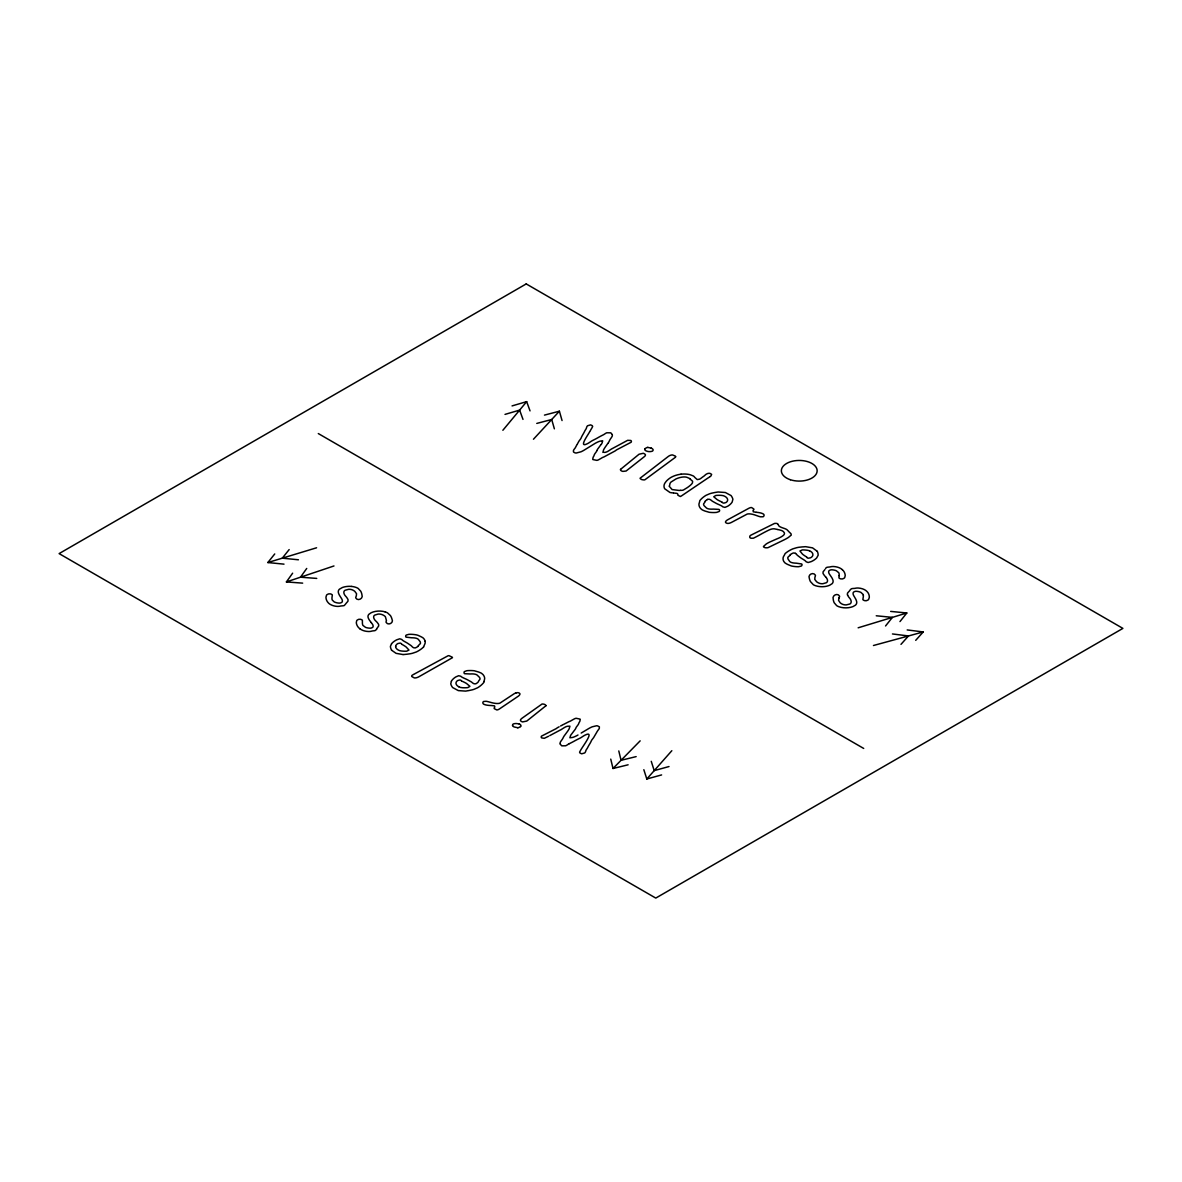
<?xml version="1.0" encoding="UTF-8"?>
<svg xmlns="http://www.w3.org/2000/svg" width="1182" height="1182" viewBox="0 0 1182 1182"><rect width="100%" height="100%" fill="white"/><g stroke="black" fill="none" stroke-linecap="round" stroke-linejoin="round"><path stroke-width="1.5" d="M602.894 452.425L603.603 449.795A67.876 39.198 0 0 1 605.273 447.062L607.755 443.531M839.117 575.604L838.954 577.806A1.906 1.093 0 0 0 839.161 578.101L839.53 578.367A3.649 2.113 0 0 0 840.904 578.914L842.53 578.929A14.465 8.348 0 0 0 843.756 578.382A3.487 2.009 0 0 0 844.672 577.673L845.204 575.693A22.133 12.78 0 0 0 844.908 573.728A20.316 11.731 0 0 0 843.357 570.729L842.323 569.606M483.97 681.6L484.147 680.802A17.095 9.87 0 0 1 484.398 679.99L484.664 678.483A15.927 9.19 0 0 0 482.965 674.523L481.488 673.267A20.064 11.584 0 0 0 478.296 671.923L474.322 670.77A20.759 11.983 0 0 0 469.564 670.549A13.534 7.816 0 0 0 466.801 670.726L464.482 671.583A3.044 1.758 0 0 0 464.038 672.233L464.098 673.119A2.689 1.551 0 0 0 464.644 673.696L470.155 673.976A18.099 10.446 0 0 1 472.49 673.917A8.422 4.861 0 0 1 474.75 674.139A4.95 2.852 0 0 1 476.715 674.804L477.07 675.04A9.589 5.526 0 0 1 477.498 675.41L479.301 677.183A14.45 8.348 0 0 1 479.685 677.626L480.069 678.837A6.368 3.679 0 0 1 479.656 679.694L479.493 679.931A2.157 1.256 0 0 0 479.079 680.404A2.201 1.271 0 0 1 478.828 680.743L478.71 680.876A20.301 11.717 0 0 1 478.267 681.837A5.349 3.088 0 0 1 477.823 682.398A14.391 8.304 0 0 1 476.183 683.58L475.888 683.772A7.535 4.359 0 0 1 474.706 683.817A1.625 0.931 0 0 1 473.834 683.654L473.568 683.536A9.692 5.6 0 0 1 472.106 682.516A9.692 5.6 0 0 0 470.628 681.512L468.028 680.078A29.476 17.021 0 0 0 465.028 678.631A29.432 16.991 0 0 1 462.029 677.183A6.058 3.502 0 0 1 461.143 676.577A3.413 1.965 0 0 0 460.773 676.237L458.66 675.72L455.942 676.858A20.197 11.672 0 0 0 453.474 678.675A23.418 13.519 0 0 0 451.627 680.773A2.586 1.492 0 0 0 451.45 681.128L451.421 681.216M376.63 629.105A17.095 9.87 0 0 1 376.777 628.78L377.028 628.322A6.25 3.605 0 0 1 377.398 627.731L377.812 627.184A29.993 17.316 0 0 0 378.698 625.913L378.624 624.495A7.107 4.107 0 0 0 378.24 623.83L377.206 622.426A9.293 5.363 0 0 0 376.895 622.087L375.182 620.387A17.021 9.825 0 0 1 373.926 618.378L373.704 617.595A8.629 4.979 0 0 1 373.748 616.354L373.94 615.896A3.856 2.231 0 0 1 374.753 615.113L378.033 614.093A5.437 3.132 0 0 1 380.501 614.182A6.708 3.871 0 0 1 382.702 614.876A10.254 5.91 0 0 1 384.357 615.822A15.263 8.821 0 0 1 385.362 616.664L386.455 620.535A6.073 3.502 0 0 0 386.263 621.023L386.174 621.392A6.575 3.797 0 0 0 386.115 622.397C388.169 625.928 394.212 622.884 391.922 618.925A31.471 18.173 0 0 0 390.429 615.586L387.533 612.882A10.047 5.792 0 0 0 385.11 611.877M602.465 441.551L602.687 440.827L600.988 441.004A7.624 4.403 0 0 0 598.535 441.684A32.49 18.764 0 0 0 595.078 443.398L584.011 450.224A30.747 17.76 0 0 1 580.983 451.79L576.284 453.016A3.014 1.743 0 0 1 574.94 452.824L573.462 451.997L573.477 450.386A20.124 11.613 0 0 1 574.644 448.672A17.833 10.298 0 0 0 575.132 448.037L575.678 447.092A82.843 47.827 0 0 1 576.358 445.777L576.919 444.772M602.421 441.699L602.318 442.053A8.451 4.876 0 0 0 602.185 442.703L601.594 443.915A4.861 2.807 0 0 1 601.106 444.491M707.442 499.484L707.752 499.292A7.535 4.359 0 0 1 708.934 499.262A1.625 0.931 0 0 1 709.806 499.425L710.072 499.543A9.766 5.644 0 0 1 711.534 500.547A9.707 5.6 0 0 0 712.997 501.567L715.598 503.015A29.461 17.006 0 0 0 718.582 504.463A29.772 17.183 0 0 1 721.581 505.911A5.895 3.398 0 0 1 722.453 506.531A3.709 2.142 0 0 0 722.763 506.812L724.935 507.388L727.654 506.251A20.227 11.672 0 0 0 730.136 504.433A23.345 13.475 0 0 0 731.983 502.35A2.571 1.492 0 0 0 732.175 501.981L732.884 499.306A21.025 12.13 0 0 0 732.323 497.681A26.181 15.115 0 0 0 731.037 495.553L725.364 492.51L718.154 491.993A12.189 7.033 0 0 0 716.366 492.273A4.964 2.866 0 0 1 715.376 492.406L711.682 493.175A29.255 16.888 0 0 0 709.658 493.766L706.023 495.317A32.963 19.03 0 0 0 700.261 500.089A3.93 2.275 0 0 0 699.803 500.754A9.752 5.629 0 0 0 699.655 501.463L699.493 502.158A18.306 10.579 0 0 1 699.227 503.074A8.954 5.171 0 0 0 699.035 503.68L698.946 504.566A15.957 9.205 0 0 0 700.63 508.526L702.093 509.782A20.05 11.569 0 0 0 705.285 511.141L709.244 512.294A17.597 10.15 0 0 0 710.618 512.427A22.384 12.928 0 0 0 714.002 512.545A13.49 7.786 0 0 0 716.765 512.353L719.099 511.51A3.044 1.758 0 0 0 719.543 510.86A3.516 2.024 0 0 0 719.543 510.136L719.483 509.974A2.689 1.551 0 0 0 718.937 509.398L713.426 509.102A18.099 10.446 0 0 1 711.091 509.147A8.51 4.92 0 0 1 708.845 508.94A4.964 2.866 0 0 1 706.88 508.26L706.614 508.097A9.722 5.614 0 0 1 706.097 507.654L704.398 505.985A17.08 9.855 0 0 1 703.925 505.438L703.541 504.226A6.324 3.649 0 0 1 703.955 503.369A2.128 1.226 0 0 1 704.25 503.015A3.073 1.773 0 0 0 704.546 502.66A2.172 1.256 0 0 1 704.797 502.32L704.945 502.055A19.902 11.495 0 0 1 705.373 501.227M451.391 681.305L450.756 683.802A23.773 13.726 0 0 0 452.647 687.555L458.306 690.598L465.531 691.101A11.923 6.885 0 0 0 467.304 690.805A4.905 2.837 0 0 1 468.294 690.672L471.987 689.904A29.358 16.947 0 0 0 474.012 689.313L477.631 687.747A32.948 19.015 0 0 0 483.364 682.974A3.901 2.261 0 0 0 483.837 682.295A9.382 5.422 0 0 0 483.97 681.6M351.512 586.42A12.825 7.402 0 0 0 346.223 586.567A12.899 7.447 0 0 0 342.322 587.543L339.456 589.168A8.318 4.802 0 0 0 338.348 591.089A12.455 7.195 0 0 0 338.54 593.201A30.895 17.833 0 0 0 339.544 595.418L340.948 597.634A29.432 16.991 0 0 1 342.086 599.599A10.594 6.117 0 0 1 342.352 601.387L342.219 601.815A2.911 1.684 0 0 1 341.716 602.377L340.815 602.835A2.733 1.581 0 0 1 339.648 603.086L338.835 603.086A9.101 5.26 0 0 1 334.21 601.904L332.305 600.072A7.21 4.167 0 0 1 332.039 599.259A19.666 11.347 0 0 1 332.039 597.22L332.319 595.019A1.862 1.079 0 0 0 332.112 594.723L331.758 594.457A3.664 2.113 0 0 0 330.413 593.881L328.773 593.852A14.494 8.363 0 0 0 327.532 594.369A3.443 1.98 0 0 0 326.587 595.078L325.981 597.043A22.266 12.854 0 0 0 326.202 599.008A20.345 11.746 0 0 0 327.636 602.037L328.626 603.175A11.524 6.649 0 0 0 330.797 604.682A11.347 6.56 0 0 0 337.225 606.396L338.022 606.381A5.954 3.443 0 0 0 340.298 606.1A6.058 3.502 0 0 1 340.889 605.982A2.187 1.256 0 0 1 341.539 605.938A7.949 4.595 0 0 1 342.839 605.819L343.799 605.657A4.255 2.453 0 0 0 344.361 605.465L346.031 603.485A6.279 3.62 0 0 1 346.459 602.909L346.828 602.51A29.269 16.888 0 0 0 347.966 601.15L348.04 599.732A5.747 3.324 0 0 0 347.789 599.141L346.902 597.693A12.012 6.944 0 0 0 346.636 597.309L345.055 595.506A17.257 9.958 0 0 1 344.006 593.453L343.888 592.921A8.821 5.097 0 0 1 344.036 591.428L344.287 590.985A3.856 2.231 0 0 1 345.188 590.232L348.572 589.33A5.437 3.147 0 0 1 351.024 589.493A6.752 3.901 0 0 1 353.152 590.261A10.357 5.984 0 0 1 354.881 591.443L356.55 593.733L356.284 596.053A5.526 3.191 0 0 0 356.033 596.541L355.93 596.851A6.575 3.797 0 0 0 355.738 597.9C357.599 601.535 363.716 598.653 361.914 594.649A31.648 18.277 0 0 0 360.776 591.266L358.19 588.459A10.003 5.777 0 0 0 355.871 587.365A12.899 7.447 0 0 0 351.615 586.435M391.493 643.939L390.415 646.347A23.832 13.756 0 0 0 391.597 650.189M839.25 597.457L839.353 597.206A6.59 3.812 0 0 0 839.575 596.201C837.802 592.522 831.655 595.344 833.236 599.348A31.751 18.321 0 0 0 834.197 602.761L836.649 605.612A10.032 5.792 0 0 0 838.91 606.735A12.899 7.447 0 0 0 852.946 606.602L855.413 605.199A8.333 4.802 0 0 0 856.625 603.308A12.367 7.136 0 0 0 856.536 601.18A30.88 17.833 0 0 0 855.65 598.949L854.35 596.718A29.314 16.917 0 0 1 853.301 594.738A10.564 6.102 0 0 1 853.138 592.936L853.286 592.507A2.911 1.684 0 0 1 853.818 591.96L854.734 591.517A2.719 1.566 0 0 1 855.916 591.281L856.728 591.31A9.131 5.275 0 0 1 860.88 592.374L863.111 594.428A7.181 4.152 0 0 1 863.318 595.24M596.969 450.357L596.984 450.312A22.857 13.194 0 0 1 598.506 447.993L600.929 444.639M376.585 629.179L375.566 630.346A4.211 2.423 0 0 1 375.034 630.567L374.251 630.76A7.831 4.521 0 0 0 372.803 630.922A2.246 1.3 0 0 0 372.167 630.996A6.338 3.649 0 0 0 371.576 631.144A5.969 3.443 0 0 1 369.345 631.498L368.548 631.513A11.392 6.575 0 0 1 359.919 628.794M838.939 598.048L838.555 600.353L840.107 602.672A10.298 5.94 0 0 0 841.776 603.884A6.664 3.842 0 0 0 843.874 604.682A5.408 3.118 0 0 0 846.312 604.889L849.74 604.046A3.871 2.231 0 0 0 850.671 603.308L850.937 602.864A8.865 5.112 0 0 0 851.158 601.372L851.07 600.84A17.242 9.958 0 0 0 850.139 598.772L848.691 596.999A12.027 6.944 0 0 1 848.395 596.555L847.627 595.196M795.545 553.442A9.663 5.57 0 0 1 796.712 554.565A9.692 5.6 0 0 0 797.894 555.703L800.066 557.357A29.639 17.109 0 0 0 802.637 559.056A29.432 16.991 0 0 1 805.193 560.756A5.585 3.221 0 0 1 805.577 561.066A6.309 3.649 0 0 1 805.888 561.45A3.709 2.142 0 0 0 806.124 561.76L808.119 562.514L811.103 561.642A20.153 11.643 0 0 0 814.043 560.076A23.404 13.519 0 0 0 816.437 558.17A2.615 1.507 0 0 0 816.718 557.83L818.136 555.259A23.743 13.711 0 0 0 817.294 551.388M391.523 643.894L391.597 643.732A2.512 1.448 0 0 1 391.848 643.377A23.359 13.49 0 0 1 394.079 641.412A20.301 11.717 0 0 1 396.871 639.758L399.782 638.797L401.777 639.447A3.383 1.95 0 0 1 402.087 639.802A5.91 3.413 0 0 0 402.84 640.467A29.594 17.08 0 0 0 405.574 642.092A29.255 16.888 0 0 1 408.278 643.717L410.612 645.298A9.737 5.614 0 0 1 411.883 646.391A9.737 5.629 0 0 0 413.153 647.485L413.39 647.633A1.625 0.931 0 0 0 414.232 647.839A7.565 4.373 0 0 0 415.399 647.884L415.754 647.706A11.096 6.412 0 0 0 418.339 646.081M825.524 568.439L826.499 567.523A4.27 2.467 0 0 1 827.045 567.316L828.006 567.138A7.846 4.536 0 0 0 829.306 567.005A2.098 1.212 0 0 0 829.882 566.961A6.043 3.487 0 0 0 830.547 566.813A5.94 3.428 0 0 1 832.793 566.518L833.606 566.518A11.392 6.575 0 0 1 842.264 569.635M577.318 444.107L578.619 441.758A9.766 5.644 0 0 1 579.165 440.871L580.554 438.995A9.441 5.452 0 0 0 581.13 437.975A56.411 32.564 0 0 1 582.829 434.621A99.51 57.445 0 0 0 584.676 431.223A20.449 11.805 0 0 1 585.533 429.746A20.98 12.115 0 0 0 586.375 428.253A21.306 12.293 0 0 0 586.538 427.648A8.067 4.654 0 0 1 586.789 426.879L587.144 426.274A3.753 2.172 0 0 1 587.572 425.756L590.542 424.885L592.108 425.564A8.895 5.142 0 0 1 592.433 425.963L592.67 426.436A45.064 26.019 0 0 1 592.019 427.766L590.069 431.061M589.7 431.681C588.075 434.932 578.22 448.229 587.232 443.782A20.729 11.968 0 0 0 589.478 442.482L591.34 441.226A19.104 11.022 0 0 1 593.379 440.103A84.941 49.038 0 0 0 598.225 437.532A82.444 47.605 0 0 1 603.071 434.946A12.559 7.255 0 0 0 604.815 433.897A11.909 6.87 0 0 1 606.735 432.789L610.725 432.819A10.608 6.117 0 0 1 611.582 433.705A21.379 12.337 0 0 1 612.143 434.444M302.666 583.14L286.399 581.928L292.634 573.181M306.729 568.453L300.479 577.2L316.746 578.412M607.947 443.28L608.582 442.393A36.583 21.128 0 0 0 609.38 440.871A35.076 20.242 0 0 1 610.193 439.335L610.68 438.596A35.165 20.301 0 0 1 610.976 438.182A21.04 12.145 0 0 0 611.67 437.118A9.471 5.467 0 0 0 612.173 436.217A8.466 4.891 0 0 0 612.32 434.887M885.554 625.972L892.41 617.373L876.246 615.778M899.96 621.584L906.83 612.985L890.667 611.404M284.005 564.154L267.841 562.543L274.741 553.944M289.162 549.586L282.276 558.17L298.425 559.78M753.614 509.826L753.614 509.826A3.797 2.187 0 0 0 753.835 508.999L751.634 507.58A2.246 1.3 0 0 0 750.437 507.654A7.772 4.492 0 0 0 748.871 508.275L727.698 519.77A8.496 4.905 0 0 0 726.147 520.922L725.896 521.203A4.817 2.778 0 0 0 725.526 521.897L725.512 522.03A1.862 1.079 0 0 0 725.615 522.429L725.97 522.799A3.324 1.921 0 0 0 726.472 523.094L727.004 523.286A2.054 1.182 0 0 0 727.551 523.39A2.94 1.699 0 0 0 729.043 523.286A6.796 3.93 0 0 0 730.284 522.917A10.121 5.836 0 0 0 731.702 522.281L747.172 514.081A4.196 2.423 0 0 1 748.767 513.875A8.422 4.861 0 0 1 750.88 513.993L752.166 514.229A18.454 10.653 0 0 1 755.52 515.189L758.43 516.224A12.943 7.461 0 0 0 760.587 516.815L763.084 516.756A2.822 1.625 0 0 0 763.631 516.342L763.956 515.81A4.92 2.837 0 0 0 764.06 515.189L763.927 514.628A2.512 1.448 0 0 0 763.336 514.022A7.58 4.373 0 0 0 760.75 512.988A14.878 8.599 0 0 0 757.839 512.456A12.588 7.269 0 0 0 756.303 512.294M753.525 509.944L753.318 510.196A6.294 3.635 0 0 0 753.023 510.594L753.318 511.791L756.007 512.264M502.867 430.278L526.67 401.629L530.038 410.893M643.835 769.689L646.805 778.997L671.834 750.703M900.979 644.367L908.485 635.946L892.454 633.951M915.71 640.348L923.216 631.942L907.185 629.932M533.451 439.231L559.396 411.203L562.056 420.556M610.754 759.11L613.015 768.492L640.156 740.848M709.761 476.848L709.185 477.233A22.783 13.15 0 0 1 708.328 477.779A20.257 11.687 0 0 0 707.471 478.326L681.866 495.642A17.154 9.899 0 0 1 680.374 496.529L677.862 495.228A4.403 2.541 0 0 1 677.862 494.8A2.63 1.522 0 0 0 677.833 494.416A7.21 4.152 0 0 0 677.655 493.987A1.596 0.916 0 0 0 676.828 493.382L673.666 492.997M581.189 733.062L588.769 728.526A29.639 17.109 0 0 1 592.256 726.797L596.555 725.778A2.985 1.729 0 0 1 597.575 725.896L599.363 726.827L599.304 728.422A20.168 11.643 0 0 1 598.092 730.136L597.043 731.717A83.759 48.359 0 0 1 596.511 732.692L593.97 737.021A9.87 5.703 0 0 1 593.408 737.908L591.975 739.769A9.574 5.526 0 0 0 591.369 740.774A56.5 32.608 0 0 1 589.611 744.113A98.845 57.061 0 0 0 587.69 747.512A20.463 11.82 0 0 1 586.804 748.989A20.7 11.953 0 0 0 585.917 750.467L585.829 750.733A18.572 10.727 0 0 0 585.725 751.161A7.89 4.551 0 0 1 585.474 751.841L585.149 752.373A3.753 2.172 0 0 1 584.662 752.964L581.677 753.806L580.126 753.111A8.924 5.156 0 0 1 579.801 752.712L579.579 752.18A44.502 25.694 0 0 1 580.273 750.91C581.943 747.231 595.403 730.21 585.415 734.938A20.833 12.027 0 0 0 583.125 736.223L581.249 737.465A18.676 10.786 0 0 1 579.18 738.573A84.129 48.58 0 0 0 574.275 741.114A83.301 48.093 0 0 1 569.369 743.641M577.983 734.997L577.555 735.263A32.756 18.912 0 0 1 574.053 736.947A7.55 4.359 0 0 1 572.118 737.524L569.887 737.775L570.271 736.549A8.658 5.009 0 0 0 570.418 735.898L571.098 734.613A5.762 3.324 0 0 1 571.6 734.081L574.201 730.624A22.709 13.105 0 0 0 575.782 728.319A6.206 3.576 0 0 0 575.974 727.861A5.009 2.896 0 0 1 576.122 727.403L577.762 725.216A18.336 10.579 0 0 0 578.397 724.27A10.919 6.294 0 0 0 578.781 723.354A10.697 6.176 0 0 1 579.535 721.907A18.587 10.727 0 0 0 579.874 721.212L580.244 719.424A1.906 1.093 0 0 0 580.022 719.099L576.122 718.272A7.24 4.181 0 0 0 574.644 718.73L572.354 719.986A55.643 32.121 0 0 1 570.876 720.828A7.58 4.373 0 0 1 569.547 721.448A7.816 4.521 0 0 0 568.217 722.054L563.001 724.729M413.419 674.523L412.193 675.247A2.778 1.596 0 0 0 411.75 675.779L411.705 676.296A1.936 1.123 0 0 0 411.897 676.592L414.232 677.877A2.068 1.197 0 0 0 415.045 677.936A4.669 2.704 0 0 0 416.655 677.67L417.187 677.508A9.914 5.733 0 0 0 419.078 676.651L452.44 657.709A3.206 1.847 0 0 0 452.248 657.192L448.997 655.67A2.157 1.241 0 0 0 447.993 655.803L413.833 674.301M559.116 726.797L557.904 727.462A38.341 22.133 0 0 0 557.21 727.861L556.648 728.289A5.57 3.221 0 0 1 556.249 728.6L541.563 736.105A3.664 2.113 0 0 0 541.193 737.036L541.4 737.612A1.655 0.96 0 0 0 541.799 737.923L544.311 738.307L548.596 736.238M560.563 725.999L562.159 725.142M549.793 735.603L560.312 730.018A7.52 4.344 0 0 0 561.775 729.22L563.386 728.171A35.519 20.508 0 0 1 565.085 727.166A6.486 3.753 0 0 1 566.976 726.398A2.586 1.492 0 0 1 568.128 726.221L569.931 726.176L569.163 728.792A67.729 39.095 0 0 1 567.434 731.525L564.021 736.164A37.307 21.542 0 0 0 563.193 737.686A34.588 19.976 0 0 1 562.351 739.208L561.952 739.799A33.672 19.444 0 0 1 561.539 740.346A21.394 12.352 0 0 0 560.815 741.409A9.397 5.422 0 0 0 560.298 742.311A8.377 4.831 0 0 0 560.12 743.641L560.194 743.936M286.399 581.928L333.974 565.956M858.147 627.805L906.83 612.985M267.841 562.543L316.584 547.783M512.057 405.914L526.67 401.629M505.01 414.394L519.622 410.11L522.991 419.388M669.012 766.542L654.207 770.62L651.252 761.311M646.805 778.997L661.61 774.919M873.454 645.505L923.216 631.942M544.459 415.118L559.396 411.203M536.776 423.422L551.713 419.507L554.373 428.844M636.152 756.613L621.052 760.307L618.792 750.939M613.015 768.492L628.115 764.798M647.795 447.417L651.267 448.126M517.76 727.743L514.318 727.004A4.3 2.482 0 0 1 512.53 725.497M680.463 490.367L680.049 490.382A8.481 4.891 0 0 0 679.148 490.456L672.13 489.57L669.145 486.171A8.274 4.772 0 0 0 669.588 485.433L669.721 485.034A6.885 3.974 0 0 0 669.795 484.487A5.127 2.955 0 0 1 669.869 483.926A7.757 4.477 0 0 1 670.371 482.832L670.49 482.655A8.496 4.905 0 0 1 671.021 482.049L675.912 478.976A20.419 11.79 0 0 1 679.916 477.558L681.526 477.203A10.431 6.013 0 0 1 684.245 476.967L684.777 476.967A5.511 3.177 0 0 1 686.801 477.277L689.224 478.311A3.265 1.876 0 0 1 689.889 478.769M403.165 654.547L403.653 654.518A11.539 6.664 0 0 0 404.48 654.459A13.297 7.668 0 0 0 405.559 654.34A4.817 2.778 0 0 1 406.578 654.267L410.39 653.735A29.181 16.858 0 0 0 412.518 653.262L416.404 651.932A32.889 18.986 0 0 0 422.993 647.544A3.915 2.261 0 0 0 423.584 646.909M402.959 654.547L396.073 653.336L391.567 650.189M604.15 452.381L604.696 452.366A2.571 1.492 0 0 0 605.849 452.174A6.59 3.797 0 0 0 607.725 451.406A36.465 21.054 0 0 0 609.395 450.372L610.991 449.323A7.535 4.344 0 0 1 612.424 448.51L627.642 440.325L630.76 440.472A1.655 0.96 0 0 1 631.173 440.783L631.395 441.344A3.679 2.128 0 0 1 631.055 442.29L616.531 449.899A5.733 3.31 0 0 0 616.147 450.194L615.379 450.77A46.379 26.787 0 0 1 614.625 451.214L604.711 456.533A7.964 4.595 0 0 1 603.381 457.153A7.609 4.403 0 0 0 602.066 457.774A53.796 31.057 0 0 0 600.604 458.646L598.358 459.901A7.166 4.137 0 0 1 596.88 460.374L592.965 459.576A1.921 1.108 0 0 1 592.729 459.251L593.068 457.464A18.661 10.771 0 0 1 593.394 456.754A10.712 6.176 0 0 0 594.118 455.321A10.874 6.279 0 0 1 594.487 454.39A18.173 10.49 0 0 1 595.093 453.445L596.674 451.243A4.905 2.837 0 0 0 596.792 450.844M680.684 490.353L681.925 490.338A3.59 2.068 0 0 0 683.506 489.954L687.274 487.634A34.825 20.109 0 0 0 687.835 487.25L688.988 486.393A30.481 17.597 0 0 0 690.982 484.709A15.942 9.205 0 0 0 692.445 482.921L692.622 481.429A4.255 2.453 0 0 0 692.268 480.941A13.357 7.713 0 0 1 691.839 480.513A5.969 3.443 0 0 0 691.396 480.202A2.142 1.241 0 0 1 691.012 479.848L690.643 479.493A13.8 7.964 0 0 1 690.377 479.212A5.836 3.369 0 0 0 689.904 478.769M673.193 492.938L671.775 492.776A11.347 6.545 0 0 1 669.972 492.48L664.698 488.772A15.07 8.702 0 0 1 664.121 485.078A18.144 10.475 0 0 1 664.845 483.202L666.175 481.37A30.555 17.641 0 0 1 670.091 477.986A19.651 11.347 0 0 1 673.666 476.124A22.015 12.707 0 0 1 675.779 475.341L677.256 474.928A18.291 10.564 0 0 1 681.039 474.204M777.756 529.536L778.184 529.639A28.619 16.533 0 0 1 780.711 530.245A6.59 3.797 0 0 1 782.647 531.073A8.289 4.787 0 0 1 783.415 531.619L784.316 532.801A5.629 3.251 0 0 1 784.213 534.323A7.432 4.3 0 0 1 782.942 535.712A19.296 11.14 0 0 1 781.08 536.938A31.175 17.996 0 0 1 776.692 538.962L770.029 541.917A31.353 18.099 0 0 0 766.246 543.971L763.513 546.424A1.995 1.152 0 0 0 763.675 547.015L765.005 547.68A6.028 3.487 0 0 0 766.364 547.798A4.595 2.659 0 0 0 767.576 547.724A4.078 2.364 0 0 0 768.064 547.635L784.006 539.908A43.335 25.014 0 0 0 788.497 537.382L791.26 535.062L790.95 533.629A7.949 4.595 0 0 1 789.931 532.698L789.325 532.151A8.54 4.935 0 0 1 788.749 531.531L787.168 529.891A5.747 3.324 0 0 0 786.769 529.58A7.89 4.565 0 0 0 785.262 528.797A20.02 11.554 0 0 0 783.371 528.132A26.964 15.573 0 0 1 781.302 527.364A9.353 5.408 0 0 1 779.544 526.448A4.107 2.364 0 0 1 778.746 525.695A17.981 10.387 0 0 1 778.347 524.882L778.17 524.542M809.448 550.738L807.705 550.324A19.503 11.259 0 0 0 805.031 550.014A15.248 8.806 0 0 0 802.297 549.925L799.933 551.004L802.475 554.122A33.332 19.237 0 0 0 805.06 555.998L806.7 557.077M461.586 680.98L463.462 681.866A32.845 18.956 0 0 1 466.535 683.492L469.904 686.328L467.865 687.599A15.159 8.747 0 0 1 465.147 687.776A19.533 11.273 0 0 1 462.413 687.717L460.581 687.466A8.614 4.979 0 0 1 458.66 686.683M722.069 502.143L720.163 501.212A32.638 18.838 0 0 1 717.105 499.587L713.751 496.75L715.79 495.48A14.553 8.407 0 0 1 718.154 495.317A19.503 11.259 0 0 1 721.242 495.376L723.074 495.642A8.688 5.009 0 0 1 724.98 496.41A8.51 4.92 0 0 1 727.595 499.469A7.461 4.314 0 0 1 727.285 501.183A6.575 3.797 0 0 1 725.97 502.527L723.945 503.104A1.581 0.916 0 0 1 723.148 502.971L722.97 502.897A2.334 1.345 0 0 1 722.601 502.69L722.32 502.394M461.335 680.773L461.01 680.404A2.408 1.389 0 0 0 460.64 680.197L460.463 680.123A1.566 0.901 0 0 0 459.68 680.005L457.641 680.566A6.56 3.782 0 0 0 456.341 681.925A7.506 4.329 0 0 0 456.045 683.639A8.51 4.92 0 0 0 458.675 686.683M318.298 433.558L863.702 748.442M401.703 644.205L403.417 645.209A32.845 18.971 0 0 1 406.165 647.012L408.972 650.056L406.726 651.179A14.627 8.451 0 0 1 404.347 651.208A18.971 10.948 0 0 1 400.979 650.927L399.501 650.588A8.643 4.994 0 0 1 395.601 646.421M795.545 553.442L795.323 553.294A1.61 0.931 0 0 0 794.496 553.058A7.491 4.329 0 0 0 793.329 552.984L792.959 553.146A11.081 6.398 0 0 0 790.33 554.624M401.496 643.983L401.319 643.673A2.379 1.374 0 0 0 400.92 643.377L400.58 643.23A1.566 0.901 0 0 0 399.989 643.111L397.876 643.555A6.545 3.782 0 0 0 396.325 644.825A7.461 4.314 0 0 0 395.719 646.51M806.848 557.269L807.084 557.668A2.408 1.389 0 0 0 807.38 557.904L807.542 557.993A1.566 0.901 0 0 0 808.296 558.2L810.453 557.815A6.59 3.797 0 0 0 812.108 556.604A7.491 4.329 0 0 0 812.876 554.934A8.496 4.905 0 0 0 809.374 550.709M359.86 628.824L358.501 627.524A20.227 11.672 0 0 1 356.846 624.85A22.074 12.751 0 0 1 356.314 622.604L356.713 620.624A3.502 2.024 0 0 1 357.57 619.885A14.539 8.392 0 0 1 358.767 619.309L360.392 619.294A3.679 2.128 0 0 1 361.81 619.811L362.18 620.062A1.906 1.108 0 0 1 362.386 620.314L362.401 622.559A19.592 11.303 0 0 0 362.623 624.598A7.166 4.137 0 0 0 362.948 625.396L365.489 627.332A9.101 5.26 0 0 0 369.803 628.159L370.601 628.144A2.733 1.581 0 0 0 371.754 627.864L372.596 627.376A2.911 1.684 0 0 0 373.039 626.785L373.128 626.357A10.608 6.132 0 0 0 372.67 624.584A29.048 16.77 0 0 0 371.311 622.663M681.039 474.204A15.898 9.175 0 0 1 687.259 474.189A11.776 6.796 0 0 1 690.288 474.78L693.08 475.858A4.506 2.6 0 0 1 694.056 476.538A14.287 8.244 0 0 1 694.809 477.425L697.247 479.597L699.227 479.242A5.068 2.925 0 0 0 700.409 478.68A35.563 20.537 0 0 0 701.916 477.572A35.401 20.434 0 0 1 703.438 476.479A14.598 8.437 0 0 0 704.871 475.327A14.361 8.289 0 0 1 706.289 474.159L707.649 473.524A3.546 2.039 0 0 1 708.579 473.347L709.2 473.317A2.497 1.448 0 0 1 710.087 473.421L711.623 474.351L711.017 475.844A6.087 3.516 0 0 1 710.205 476.553M371.325 622.663L369.671 620.506A30.51 17.612 0 0 1 368.429 618.319A12.396 7.166 0 0 1 368.001 616.221A8.333 4.802 0 0 1 368.932 614.271L371.163 612.734A12.913 7.461 0 0 1 385.184 611.862M826.203 577.481L824.593 575.752A10.948 6.324 0 0 1 824.327 575.398L823.307 573.876A5.718 3.31 0 0 1 823.027 573.3L823.071 571.881A29.151 16.829 0 0 1 824.046 570.64L824.445 570.167A7.314 4.226 0 0 0 824.918 569.517M817.338 551.373L812.551 547.857L805.651 546.69A11.081 6.398 0 0 0 804.824 546.734A13.15 7.594 0 0 0 803.73 546.823A4.846 2.792 0 0 1 802.711 546.867L798.855 547.281A28.974 16.725 0 0 0 796.698 547.694L792.694 548.906A32.963 19.03 0 0 0 785.72 553.087A3.974 2.305 0 0 0 785.07 553.708A9.648 5.57 0 0 0 784.745 554.388L784.346 555.156A18.218 10.52 0 0 1 783.888 555.954A8.924 5.156 0 0 0 783.533 556.53L783.208 557.402A15.927 9.19 0 0 0 783.799 561.465L784.907 562.839A20.153 11.628 0 0 0 787.7 564.464L791.29 565.956A17.553 10.136 0 0 0 792.62 566.222A22.502 12.987 0 0 0 795.929 566.636A13.49 7.786 0 0 0 798.707 566.695L801.248 566.06A3.029 1.743 0 0 0 801.854 565.469L802.031 564.582A2.689 1.551 0 0 0 801.647 563.962L796.284 563.179A18.055 10.431 0 0 1 793.964 563.016A8.481 4.905 0 0 1 791.807 562.602A4.95 2.852 0 0 1 790.049 561.76L789.768 561.494A9.825 5.674 0 0 1 789.443 561.095L788.217 559.293A17.671 10.195 0 0 1 787.892 558.717L787.833 557.476A6.353 3.664 0 0 1 788.483 556.663A2.068 1.197 0 0 1 788.867 556.338A3.191 1.847 0 0 0 789.251 556.013A2.246 1.285 0 0 1 789.591 555.703L789.739 555.584A20.33 11.746 0 0 1 790.448 554.683M425.062 641.235A16.356 9.441 0 0 0 424.19 639.122L423.141 637.955A19.045 10.993 0 0 0 419.994 636.241L418.428 635.517A10.239 5.91 0 0 0 417.896 635.281L416.581 634.911A19.976 11.539 0 0 0 411.572 634.335A13.371 7.727 0 0 0 408.809 634.35L406.327 635.044A3.029 1.743 0 0 0 405.766 635.665L405.677 636.551A2.674 1.551 0 0 0 406.106 637.157L411.543 637.778A18.291 10.549 0 0 1 413.863 637.866A8.569 4.95 0 0 1 416.064 638.221A4.964 2.866 0 0 1 417.896 639.019L418.206 639.27A9.737 5.629 0 0 1 418.561 639.654L419.95 641.427A16.755 9.678 0 0 1 420.319 641.989L420.482 643.23A6.368 3.679 0 0 1 419.92 644.057L419.699 644.279A3.354 1.936 0 0 0 419.211 644.722A2.216 1.285 0 0 1 418.886 645.047L418.709 645.239A21.32 12.308 0 0 1 418.192 646.022M425.062 641.235A15.529 8.968 0 0 1 425.121 643.156L424.574 644.633A18.203 10.52 0 0 0 424.146 645.535L423.85 646.214A9.722 5.614 0 0 1 423.57 646.909M516.179 692.859A6.856 3.96 0 0 0 515.012 693.302A9.958 5.747 0 0 0 513.727 694.026L499.897 703.157A4.211 2.423 0 0 1 498.361 703.467A8.451 4.876 0 0 1 496.233 703.467L494.903 703.32A18.38 10.608 0 0 1 491.387 702.581L488.299 701.739A13.977 8.067 0 0 0 487.161 701.473A12.071 6.959 0 0 0 486.038 701.281L483.586 701.502A2.822 1.625 0 0 0 483.113 701.945L482.891 702.492A4.905 2.837 0 0 0 482.891 703.113L483.275 703.822A2.512 1.448 0 0 0 483.837 704.221A7.594 4.388 0 0 0 486.6 705.093A14.79 8.54 0 0 0 489.599 705.432A11.746 6.782 0 0 0 491.165 705.506L494.209 705.817A1.596 0.916 0 0 1 494.652 706.156L494.741 706.984A7.136 4.122 0 0 1 494.534 707.397L494.253 707.841A3.768 2.172 0 0 0 494.239 708.624L496.706 709.894A2.216 1.285 0 0 0 497.858 709.747A7.727 4.462 0 0 0 499.306 709.037L518.174 696.272A8.481 4.891 0 0 0 519.504 695.031L519.696 694.735A4.831 2.792 0 0 0 519.932 694.011L519.917 693.878A1.876 1.079 0 0 0 519.74 693.494L519.326 693.14A3.265 1.891 0 0 0 518.765 692.874L518.204 692.726A2.039 1.182 0 0 0 517.642 692.667A2.925 1.684 0 0 0 516.179 692.859M519.09 724.152A5.112 2.955 0 0 0 513.284 723.975A3.457 1.995 0 0 0 512.604 725.482M519.341 723.975A4.063 2.349 0 0 1 520.834 725.29A2.866 1.655 0 0 1 520.627 726.605M520.42 726.531A5.363 3.088 0 0 1 517.819 727.817M569.369 743.641A12.529 7.24 0 0 0 567.596 744.69A11.894 6.87 0 0 1 565.661 745.783L561.834 745.842A10.269 5.925 0 0 1 560.844 744.837A20.729 11.968 0 0 1 560.283 744.099M839.205 597.56A6.634 3.827 0 0 1 838.939 598.048M847.627 595.181A7.624 4.403 0 0 1 847.346 594.561L847.524 593.083A29.092 16.799 0 0 1 848.602 591.872L849.031 591.414A7.151 4.122 0 0 0 849.562 590.778L849.873 590.335A18.616 10.756 0 0 0 850.08 590.025L851.321 588.828A4.196 2.423 0 0 1 851.882 588.651L852.857 588.488A8.082 4.669 0 0 0 854.172 588.4A2.172 1.256 0 0 0 854.808 588.37A6.294 3.635 0 0 0 855.413 588.252A5.969 3.443 0 0 1 857.704 588.015L858.501 588.045A11.406 6.59 0 0 1 866.879 591.399L867.869 592.537A20.36 11.746 0 0 1 869.154 595.58A22.207 12.825 0 0 1 869.272 597.56L868.578 599.51A3.502 2.024 0 0 1 867.603 600.205A13.859 8.008 0 0 1 866.317 600.707L864.943 600.692A3.709 2.142 0 0 1 863.362 600.057L863.037 599.776A1.965 1.138 0 0 1 862.875 599.51L863.215 597.279A19.695 11.362 0 0 0 863.318 595.24M826.203 577.481A17.213 9.944 0 0 1 827.311 579.52L827.459 580.037A8.835 5.097 0 0 1 827.356 581.544L827.134 581.987A3.856 2.231 0 0 1 826.262 582.756L822.908 583.701A5.437 3.147 0 0 1 820.456 583.568A6.693 3.871 0 0 1 818.299 582.815A10.269 5.925 0 0 1 816.526 581.662L814.767 579.402L814.945 577.082A5.718 3.295 0 0 0 815.181 576.58L815.284 576.225A6.516 3.768 0 0 0 815.417 575.22C813.482 571.63 807.395 574.555 809.374 578.545A31.988 18.469 0 0 0 810.438 581.574L813.334 584.706A9.988 5.762 0 0 0 815.698 585.755A12.839 7.417 0 0 0 824.8 586.538A12.913 7.461 0 0 0 829.69 585.223L832.025 583.745A8.348 4.817 0 0 0 833.074 581.81A12.426 7.166 0 0 0 832.793 579.697A30.865 17.819 0 0 0 831.714 577.496L830.222 575.294A28.885 16.681 0 0 1 828.996 573.359A10.505 6.073 0 0 1 828.671 571.571L828.789 571.128A2.911 1.684 0 0 1 829.276 570.566L830.148 570.093A2.719 1.566 0 0 1 831.315 569.827L832.113 569.827A9.116 5.26 0 0 1 836.368 570.758L838.762 572.753A7.21 4.152 0 0 1 839.057 573.566A19.547 11.288 0 0 1 839.131 575.604M777.505 529.492A5.866 3.383 0 0 1 776.781 529.3L774.195 528.812A5.644 3.251 0 0 0 771.89 529.004A8.377 4.831 0 0 0 769.896 529.639A29.816 17.213 0 0 0 768.108 530.452A150.203 86.729 0 0 0 760.765 534.323A150.217 86.729 0 0 1 753.436 538.194L751.131 538.238A2.527 1.448 0 0 1 750.186 537.84A2.674 1.537 0 0 1 749.816 537.5L749.772 536.288A5.821 3.369 0 0 1 750.747 535.254L774.077 523.67A2.423 1.404 0 0 1 775.097 523.36L776.751 523.434A1.803 1.049 0 0 1 777.416 523.715A3.162 1.832 0 0 1 777.992 524.247M705.226 501.183A11.421 6.59 0 0 1 707.486 499.513M644.929 448.599A3.443 1.98 0 0 0 646.524 451.051A5.127 2.955 0 0 0 652.434 451.125A3.443 1.995 0 0 0 653.055 449.603A4.3 2.482 0 0 0 651.238 448.155M645.195 448.672A5.334 3.088 0 0 1 647.751 447.343M545.966 705.728L526.758 721.079L522.547 721.921A7.048 4.063 0 0 1 521.528 721.508L520.671 720.872A2.97 1.714 0 0 1 520.538 719.838A5.422 3.132 0 0 1 521.218 718.922A17.7 10.224 0 0 1 522.178 718.124L542.036 704.029A4.565 2.645 0 0 1 542.996 704.044L543.306 704.073A3.487 2.009 0 0 1 544.651 704.442A4.24 2.453 0 0 1 545.271 704.782L545.685 705.137A2.541 1.463 0 0 1 545.966 705.728M620.535 469.387L620.506 469.815A2.541 1.463 0 0 0 620.801 470.406L621.244 470.761A4.285 2.467 0 0 0 621.865 471.086A3.428 1.98 0 0 0 622.929 471.382L626.091 471.027L643.776 457.109A18.321 10.579 0 0 0 644.707 456.296A5.378 3.103 0 0 0 645.357 455.38A2.955 1.699 0 0 0 645.254 454.435L644.293 453.711A7.033 4.063 0 0 0 643.259 453.297L639.078 454.213L620.535 469.387M675.616 456.695L675.572 456.828A2.778 1.61 0 0 1 675.277 457.39L644.958 479.729A2.157 1.241 0 0 1 643.998 479.936L642.048 479.67A5.422 3.132 0 0 1 641.205 479.301L640.393 478.725A3.191 1.847 0 0 1 640.068 478.237L668.111 456.592A9.766 5.629 0 0 1 669.751 455.587L670.238 455.38A4.654 2.689 0 0 1 671.76 454.981A2.068 1.197 0 0 1 672.573 454.967L675.217 456.03A1.965 1.138 0 0 1 675.483 456.311L675.616 456.695M526.226 283.916L59.1 553.604L655.774 898.084L1122.9 628.396L526.226 283.916M790.315 479.715A17.893 10.328 0 0 0 817.146 470.761A17.893 10.328 0 0 0 790.315 461.822A17.893 10.328 0 0 0 790.315 479.715"/></g></svg>
